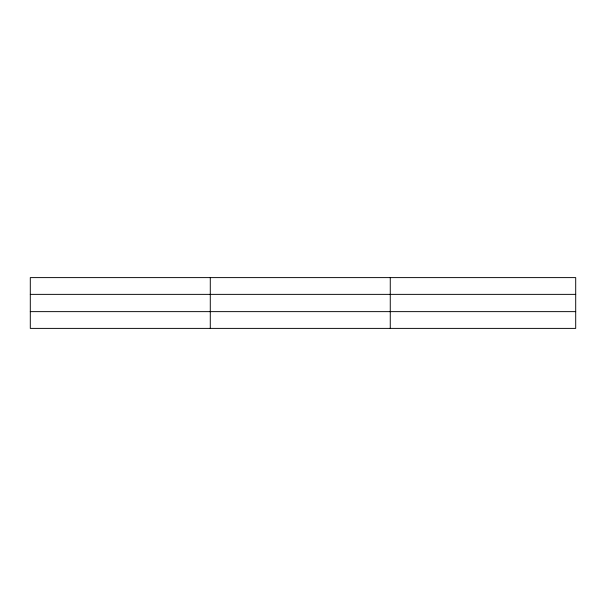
<?xml version="1.0" encoding="UTF-8"?>
<svg xmlns="http://www.w3.org/2000/svg" width="606" height="606" viewBox="0 0 606 606"><rect width="100%" height="100%" fill="white"/><g stroke="black" fill="none" stroke-linecap="round" stroke-linejoin="round"><path stroke-width="0.91" d="M210.282 277.609L210.282 328.391M390.264 277.609L390.264 328.391M575.7 294.365L575.7 277.609L30.3 277.609L30.3 328.391L575.7 328.391L575.7 294.365L30.3 294.365M30.3 311.635L575.7 311.635"/></g></svg>
